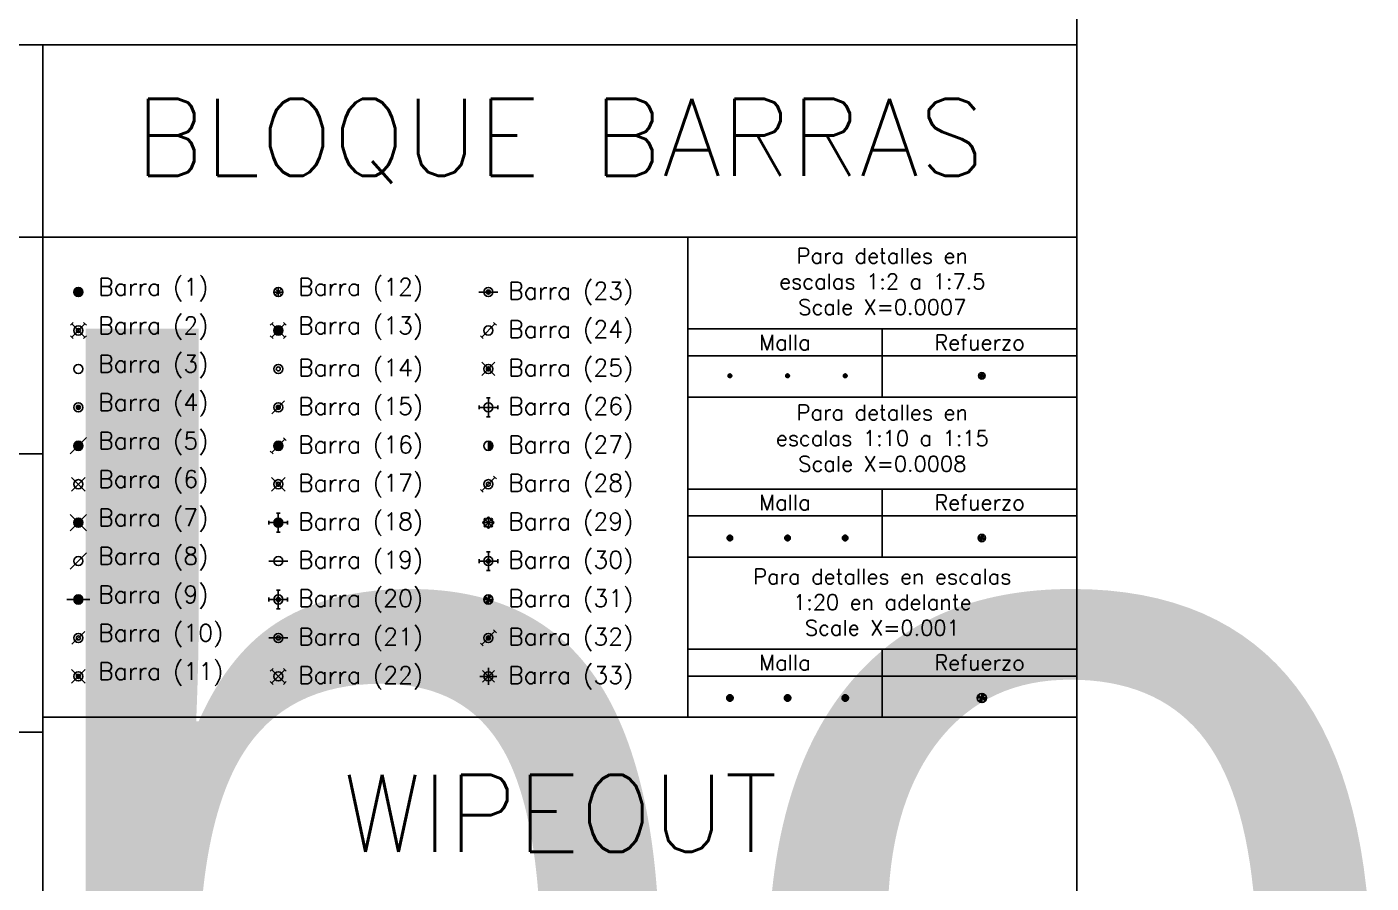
# Model space of a CAD drawing. Header units: millimetres. Extents: x -0.7 to 82.3, y -14.8 to 42.8.
# Drawn here: x 17.405 to 20.903, y 23.757 to 25.985 of the extents above; entities that cross this region are included whole.
import ezdxf
from ezdxf.enums import TextEntityAlignment as Align

# ---------------------------------------------------------------- set-up
doc = ezdxf.new("R2018")
doc.units = ezdxf.units.MM
doc.header["$LTSCALE"] = 0.01
doc.linetypes.add('DASHED2', pattern=[0.375, 0.25, -0.125])
for name, color, linetype in [('FC_BORDES', 4, 'Continuous'), ('FC_COTAS', 1, 'Continuous'), ('FC_HATCH 253', 253, 'Continuous'), ('FC_MALLA', 3, 'DASHED2'), ('FC_R-80', 11, 'Continuous'), ('FC_REFUERZO 2', 1, 'Continuous')]:
    doc.layers.add(name, color=color, linetype=linetype)
doc.styles.add('FC_TEXT1', font='romans.shx')
doc.styles.get("Standard").update_dxf_attribs({"font": 'romans.shx'})

# ---------------------------------------------------------------- blocks, each defined once
blk = doc.blocks.new('*U150')
h = blk.add_hatch(color=0)
h.dxf.hatch_style = 1
edge = h.paths.add_edge_path()
edge.add_arc((0, 0), 0.0119, 0, 360, ccw=False)
at = {"color": 0}
blk.add_circle((0, 0), 0.0119, dxfattribs=at)
blk = doc.blocks.new('*U182')
at = {"color": 0, "ltscale": 0.35}
for p, q in [((0.0172, -0.0172), (-0.0172, 0.0172)), ((0.0172, 0.0172), (-0.0172, -0.0172))]:
    blk.add_line(p, q, dxfattribs=at)
at = {"color": 0, "ltscale": 0.9}
blk.add_line((0.0137, -0.0208), (0.0208, -0.0137), dxfattribs=at)
for points in [[(-0.0208, 0.0137), (-0.0137, 0.0208)], [(0.0208, 0.0137), (0.0137, 0.0208)], [(-0.0137, -0.0208), (-0.0208, -0.0137)]]:
    blk.add_lwpolyline(points, dxfattribs=at)
at = {"color": 0}
for radius in [0.0119, 0.00516]:
    blk.add_circle((0, 0), radius, dxfattribs=at)
blk = doc.blocks.new('*U181')
at = {"color": 0}
blk.add_circle((0, 0), 0.0119, dxfattribs=at)
blk = doc.blocks.new('*U180')
h = blk.add_hatch(color=0)
h.dxf.hatch_style = 1
edge = h.paths.add_edge_path()
edge.add_arc((0, 0), 0.00516, 0, 360)
at = {"color": 0}
for radius in [0.0119, 0.00516]:
    blk.add_circle((0, 0), radius, dxfattribs=at)
blk = doc.blocks.new('*U179')
h = blk.add_hatch(color=0)
h.dxf.hatch_style = 1
edge = h.paths.add_edge_path()
edge.add_arc((0, 0), 0.0119, 0, 360, ccw=False)
at = {"color": 0, "ltscale": 0.6}
blk.add_lwpolyline([(-0.0212, -0.0212), (0.0212, 0.0212)], dxfattribs=at)
at = {"color": 0}
blk.add_circle((0, 0), 0.0119, dxfattribs=at)
blk = doc.blocks.new('*U176')
at = {"color": 0}
for p, q in [((0.0177, -0.0177), (-0.0177, 0.0177)), ((-0.0177, -0.0177), (0.0177, 0.0177))]:
    blk.add_line(p, q, dxfattribs=at)
blk.add_circle((0, 0), 0.0119, dxfattribs=at)
blk = doc.blocks.new('*U178')
h = blk.add_hatch(color=0)
h.dxf.hatch_style = 1
edge = h.paths.add_edge_path()
edge.add_arc((0, 0), 0.0119, 0, 360, ccw=False)
at = {"color": 0, "ltscale": 0.6}
for points in [[(-0.0212, -0.0212), (0.0212, 0.0212)], [(0.0212, -0.0212), (-0.0212, 0.0212)]]:
    blk.add_lwpolyline(points, dxfattribs=at)
at = {"color": 0}
blk.add_circle((0, 0), 0.0119, dxfattribs=at)
blk = doc.blocks.new('*U177')
at = {"color": 0, "ltscale": 0.6}
blk.add_lwpolyline([(-0.0212, -0.0212), (0.0212, 0.0212)], dxfattribs=at)
at = {"color": 0}
blk.add_circle((0, 0), 0.0119, dxfattribs=at)
blk = doc.blocks.new('*U175')
h = blk.add_hatch(color=0)
h.dxf.hatch_style = 1
edge = h.paths.add_edge_path()
edge.add_arc((0, 0), 0.0119, 0, 360)
at = {"color": 0, "ltscale": 0.6}
blk.add_lwpolyline([(-0.03, 0), (0.03, 0)], dxfattribs=at)
at = {"color": 0}
blk.add_circle((0, 0), 0.0119, dxfattribs=at)
blk = doc.blocks.new('*U174')
at = {"color": 0, "ltscale": 0.35}
blk.add_line((0.0166, 0.0166), (-0.0166, -0.0166), dxfattribs=at)
at = {"color": 0}
for radius in [0.0119, 0.00516]:
    blk.add_circle((0, 0), radius, dxfattribs=at)
blk = doc.blocks.new('*U173')
h = blk.add_hatch(color=0)
h.dxf.hatch_style = 1
edge = h.paths.add_edge_path()
edge.add_arc((0, 0), 0.00516, 0, 360)
at = {"color": 0}
for p, q in [((0.0177, -0.0177), (-0.0177, 0.0177)), ((-0.0177, -0.0177), (0.0177, 0.0177))]:
    blk.add_line(p, q, dxfattribs=at)
for radius in [0.0119, 0.00516]:
    blk.add_circle((0, 0), radius, dxfattribs=at)
blk = doc.blocks.new('*U172')
at = {"color": 0, "ltscale": 0.6}
for points in [[(-0.0119, 0), (0.0119, 0)], [(0.0084, -0.0084), (-0.0084, 0.0084)], [(-0.0084, -0.0084), (0.0084, 0.0084)], [(0, 0.0119), (0, -0.0119)]]:
    blk.add_lwpolyline(points, dxfattribs=at)
blk.add_circle((0, 0), 0.0119, dxfattribs=at)
blk = doc.blocks.new('*U171')
h = blk.add_hatch(color=0)
h.dxf.hatch_style = 1
edge = h.paths.add_edge_path()
edge.add_arc((0, 0), 0.0119, 0, 360)
at = {"color": 0, "ltscale": 0.35}
for p, q in [((0.0172, -0.0172), (-0.0172, 0.0172)), ((0.0172, 0.0172), (-0.0172, -0.0172))]:
    blk.add_line(p, q, dxfattribs=at)
at = {"color": 0, "ltscale": 0.9}
for points in [[(-0.0208, 0.0137), (-0.0137, 0.0208)], [(0.0208, 0.0137), (0.0137, 0.0208)], [(-0.0137, -0.0208), (-0.0208, -0.0137)], [(0.0137, -0.0208), (0.0208, -0.0137)]]:
    blk.add_lwpolyline(points, dxfattribs=at)
at = {"color": 0}
blk.add_circle((0, 0), 0.0119, dxfattribs=at)
blk = doc.blocks.new('*U170')
at = {"color": 0}
for radius in [0.0119, 0.00516]:
    blk.add_circle((0, 0), radius, dxfattribs=at)
blk = doc.blocks.new('*U169')
h = blk.add_hatch(color=0)
h.dxf.hatch_style = 1
edge = h.paths.add_edge_path()
edge.add_arc((0, 0), 0.00516, 0, 360)
at = {"color": 0, "ltscale": 0.35}
blk.add_line((0.0166, 0.0166), (-0.0166, -0.0166), dxfattribs=at)
at = {"color": 0}
for radius in [0.0119, 0.00516]:
    blk.add_circle((0, 0), radius, dxfattribs=at)
blk = doc.blocks.new('*U168')
h = blk.add_hatch(color=0)
h.dxf.hatch_style = 1
edge = h.paths.add_edge_path()
edge.add_arc((0, 0), 0.0119, 0, 360)
at = {"color": 0, "ltscale": 0.35}
blk.add_line((0.0172, 0.0172), (-0.0172, -0.0172), dxfattribs=at)
at = {"color": 0, "ltscale": 0.9}
for points in [[(0.0208, 0.0137), (0.0137, 0.0208)], [(-0.0137, -0.0208), (-0.0208, -0.0137)]]:
    blk.add_lwpolyline(points, dxfattribs=at)
at = {"color": 0}
blk.add_circle((0, 0), 0.0119, dxfattribs=at)
blk = doc.blocks.new('*U166')
at = {"color": 0}
for p, q in [((0.0177, -0.0177), (-0.0177, 0.0177)), ((-0.0177, -0.0177), (0.0177, 0.0177))]:
    blk.add_line(p, q, dxfattribs=at)
for radius in [0.0119, 0.00516]:
    blk.add_circle((0, 0), radius, dxfattribs=at)
blk = doc.blocks.new('*U167')
h = blk.add_hatch(color=0)
h.dxf.hatch_style = 1
edge = h.paths.add_edge_path()
edge.add_arc((0, 0), 0.0119, 0, 360)
at = {"color": 0, "ltscale": 0.35}
for p, q in [((0, 0.0244), (0, -0.0244)), ((-0.0244, 0), (0.0244, 0))]:
    blk.add_line(p, q, dxfattribs=at)
at = {"color": 0, "ltscale": 0.9}
for points in [[(-0.0244, 0.005), (-0.0244, -0.005)], [(0.005, 0.0244), (-0.005, 0.0244)], [(0.0244, 0.005), (0.0244, -0.005)], [(0.005, -0.0244), (-0.005, -0.0244)]]:
    blk.add_lwpolyline(points, dxfattribs=at)
at = {"color": 0}
blk.add_circle((0, 0), 0.0119, dxfattribs=at)
blk = doc.blocks.new('*U165')
at = {"color": 0}
blk.add_line((0.025, 0), (-0.025, 0), dxfattribs=at)
blk.add_circle((0, 0), 0.0119, dxfattribs=at)
blk = doc.blocks.new('*U164')
h = blk.add_hatch(color=0)
h.dxf.hatch_style = 1
edge = h.paths.add_edge_path()
edge.add_arc((0, 0), 0.00516, 90, 450, ccw=False)
at = {"color": 0, "ltscale": 0.35}
for p, q in [((0, 0.0244), (0, -0.0244)), ((-0.0244, 0), (0.0244, 0))]:
    blk.add_line(p, q, dxfattribs=at)
at = {"color": 0, "ltscale": 0.9}
for points in [[(-0.0244, 0.005), (-0.0244, -0.005)], [(0.005, 0.0244), (-0.005, 0.0244)], [(0.0244, 0.005), (0.0244, -0.005)], [(0.005, -0.0244), (-0.005, -0.0244)]]:
    blk.add_lwpolyline(points, dxfattribs=at)
at = {"color": 0}
for radius in [0.0119, 0.00516]:
    blk.add_circle((0, 0), radius, dxfattribs=at)
blk = doc.blocks.new('*U163')
at = {"color": 0}
blk.add_line((0.025, 0), (-0.025, 0), dxfattribs=at)
for radius in [0.0119, 0.00516]:
    blk.add_circle((0, 0), radius, dxfattribs=at)
blk = doc.blocks.new('*U162')
at = {"color": 0, "ltscale": 0.35}
for p, q in [((0.0172, -0.0172), (-0.0172, 0.0172)), ((0.0172, 0.0172), (-0.0172, -0.0172))]:
    blk.add_line(p, q, dxfattribs=at)
at = {"color": 0, "ltscale": 0.9}
for points in [[(-0.0208, 0.0137), (-0.0137, 0.0208)], [(0.0208, 0.0137), (0.0137, 0.0208)], [(-0.0137, -0.0208), (-0.0208, -0.0137)], [(0.0137, -0.0208), (0.0208, -0.0137)]]:
    blk.add_lwpolyline(points, dxfattribs=at)
at = {"color": 0}
blk.add_circle((0, 0), 0.0119, dxfattribs=at)
blk = doc.blocks.new('*U160')
h = blk.add_hatch(color=0)
h.dxf.hatch_style = 1
edge = h.paths.add_edge_path()
edge.add_arc((0, 0), 0.00516, 0, 360)
at = {"color": 0}
blk.add_line((0.025, 0), (-0.025, 0), dxfattribs=at)
for radius in [0.0119, 0.00516]:
    blk.add_circle((0, 0), radius, dxfattribs=at)
blk = doc.blocks.new('*U161')
at = {"color": 0, "ltscale": 0.35}
blk.add_line((0.0172, 0.0172), (-0.0172, -0.0172), dxfattribs=at)
at = {"color": 0, "ltscale": 0.9}
for points in [[(0.0208, 0.0137), (0.0137, 0.0208)], [(-0.0137, -0.0208), (-0.0208, -0.0137)]]:
    blk.add_lwpolyline(points, dxfattribs=at)
at = {"color": 0}
blk.add_circle((0, 0), 0.0119, dxfattribs=at)
blk = doc.blocks.new('*U159')
h = blk.add_hatch(color=0)
h.dxf.hatch_style = 1
edge = h.paths.add_edge_path()
edge.add_arc((0, 0), 0.00516, 90, 450, ccw=False)
at = {"color": 0, "ltscale": 0.35}
for p, q in [((0.0172, -0.0172), (-0.0172, 0.0172)), ((0.0172, 0.0172), (-0.0172, -0.0172))]:
    blk.add_line(p, q, dxfattribs=at)
at = {"color": 0}
for radius in [0.0119, 0.00516]:
    blk.add_circle((0, 0), radius, dxfattribs=at)
blk = doc.blocks.new('*U158')
at = {"color": 0, "ltscale": 0.35}
for p, q in [((-0.0244, 0), (0.0244, 0)), ((0, 0.0244), (0, -0.0244))]:
    blk.add_line(p, q, dxfattribs=at)
at = {"color": 0, "ltscale": 0.9}
for points in [[(-0.0244, 0.005), (-0.0244, -0.005)], [(0.005, 0.0244), (-0.005, 0.0244)], [(0.0244, 0.005), (0.0244, -0.005)], [(0.005, -0.0244), (-0.005, -0.0244)]]:
    blk.add_lwpolyline(points, dxfattribs=at)
at = {"color": 0}
blk.add_circle((0, 0), 0.0119, dxfattribs=at)
blk = doc.blocks.new('*U157')
h = blk.add_hatch(color=0)
h.dxf.hatch_style = 1
h.paths.add_polyline_path([(0, 0.0119), (0, -0.0119, 0.414214), (0.0119, 0, 0.414214)])
at = {"color": 0}
blk.add_lwpolyline([(0, 0.0119), (0, -0.0119)], dxfattribs=at)
blk.add_circle((0, 0), 0.0119, dxfattribs=at)
blk = doc.blocks.new('*U156')
at = {"color": 0, "ltscale": 0.35}
blk.add_line((0.0172, 0.0172), (-0.0172, -0.0172), dxfattribs=at)
at = {"color": 0, "ltscale": 0.9}
for points in [[(0.0208, 0.0137), (0.0137, 0.0208)], [(-0.0137, -0.0208), (-0.0208, -0.0137)]]:
    blk.add_lwpolyline(points, dxfattribs=at)
at = {"color": 0}
for radius in [0.0119, 0.00516]:
    blk.add_circle((0, 0), radius, dxfattribs=at)
blk = doc.blocks.new('*U154')
at = {"ltscale": 0.6}
h = blk.add_hatch(color=0, dxfattribs=at)
h.dxf.hatch_style = 1
edge = h.paths.add_edge_path()
edge.add_arc((-0.0119, 0), 0.0025, 0, 360)
h = blk.add_hatch(color=0, dxfattribs=at)
h.dxf.hatch_style = 1
edge = h.paths.add_edge_path()
edge.add_arc((-0.0084, 0.0084), 0.0025, 0, 360)
h = blk.add_hatch(color=0, dxfattribs=at)
h.dxf.hatch_style = 1
edge = h.paths.add_edge_path()
edge.add_arc((0, 0.0119), 0.0025, 0, 360)
h = blk.add_hatch(color=0, dxfattribs=at)
h.dxf.hatch_style = 1
edge = h.paths.add_edge_path()
edge.add_arc((0, 0), 0.0025, 0, 360)
h = blk.add_hatch(color=0, dxfattribs=at)
h.dxf.hatch_style = 1
edge = h.paths.add_edge_path()
edge.add_arc((0.0084, 0.0084), 0.0025, 0, 360)
h = blk.add_hatch(color=0, dxfattribs=at)
h.dxf.hatch_style = 1
edge = h.paths.add_edge_path()
edge.add_arc((0.0119, 0), 0.0025, 0, 360)
h = blk.add_hatch(color=0, dxfattribs=at)
h.dxf.hatch_style = 1
edge = h.paths.add_edge_path()
edge.add_arc((-0.0084, -0.0084), 0.0025, 0, 360)
h = blk.add_hatch(color=0, dxfattribs=at)
h.dxf.hatch_style = 1
edge = h.paths.add_edge_path()
edge.add_arc((0, -0.0119), 0.0025, 0, 360)
h = blk.add_hatch(color=0, dxfattribs=at)
h.dxf.hatch_style = 1
edge = h.paths.add_edge_path()
edge.add_arc((0.0084, -0.0084), 0.0025, 0, 360)
at = {"color": 0, "ltscale": 0.6}
for points in [[(-0.0119, 0), (0.0119, 0)], [(0.0084, -0.0084), (-0.0084, 0.0084)], [(-0.0084, -0.0084), (0.0084, 0.0084)], [(0, 0.0119), (0, -0.0119)]]:
    blk.add_lwpolyline(points, dxfattribs=at)
for centre, radius in [((-0.0119, 0), 0.0025), ((0, 0), 0.0119), ((-0.0084, 0.0084), 0.0025), ((0, 0.0119), 0.0025), ((0, 0), 0.0025), ((0.0084, 0.0084), 0.0025), ((0.0119, 0), 0.0025), ((-0.0084, -0.0084), 0.0025), ((0, -0.0119), 0.0025), ((0.0084, -0.0084), 0.0025)]:
    blk.add_circle(centre, radius, dxfattribs=at)
blk = doc.blocks.new('*U155')
at = {"color": 0, "ltscale": 0.35}
for p, q in [((0, 0.0244), (0, -0.0244)), ((-0.0244, 0), (0.0244, 0))]:
    blk.add_line(p, q, dxfattribs=at)
at = {"color": 0, "ltscale": 0.9}
for points in [[(-0.0244, 0.005), (-0.0244, -0.005)], [(0.005, 0.0244), (-0.005, 0.0244)], [(0.0244, 0.005), (0.0244, -0.005)], [(0.005, -0.0244), (-0.005, -0.0244)]]:
    blk.add_lwpolyline(points, dxfattribs=at)
at = {"color": 0}
for radius in [0.0119, 0.00516]:
    blk.add_circle((0, 0), radius, dxfattribs=at)
blk = doc.blocks.new('*U153')
at = {"layer": 'FC_HATCH 253', "ltscale": 0.6}
h = blk.add_hatch(color=256, dxfattribs=at)
h.dxf.hatch_style = 1
h.paths.add_polyline_path([(-0.0084, 0.0084, 0.198912), (-0.0119, 0), (0, 0)])
h.paths.add_polyline_path([(0.0119, 0), (0, 0), (0.0084, -0.0084, 0.198912)])
h.paths.add_polyline_path([(0.0084, 0.0084, 0.198912), (0, 0.0119), (0, 0)])
h.paths.add_polyline_path([(0, 0), (-0.0084, -0.0084, 0.198912), (0, -0.0119)])
at = {"color": 0, "ltscale": 0.6}
for points in [[(-0.0119, 0), (0.0119, 0)], [(0.0084, -0.0084), (-0.0084, 0.0084)], [(-0.0084, -0.0084), (0.0084, 0.0084)], [(0, 0.0119), (0, -0.0119)]]:
    blk.add_lwpolyline(points, dxfattribs=at)
blk.add_circle((0, 0), 0.0119, dxfattribs=at)
blk = doc.blocks.new('*U152')
h = blk.add_hatch(color=0)
h.dxf.hatch_style = 1
edge = h.paths.add_edge_path()
edge.add_arc((0, 0), 0.00516, 90, 450, ccw=False)
at = {"color": 0, "ltscale": 0.35}
blk.add_line((0.0172, 0.0172), (-0.0172, -0.0172), dxfattribs=at)
at = {"color": 0, "ltscale": 0.9}
for points in [[(0.0208, 0.0137), (0.0137, 0.0208)], [(-0.0137, -0.0208), (-0.0208, -0.0137)]]:
    blk.add_lwpolyline(points, dxfattribs=at)
at = {"color": 0}
for radius in [0.0119, 0.00516]:
    blk.add_circle((0, 0), radius, dxfattribs=at)
blk = doc.blocks.new('*U151')
at = {"color": 0}
for p, q in [((0.0155, -0.0155), (-0.0155, 0.0155)), ((-0.0155, -0.0155), (0.0155, 0.0155))]:
    blk.add_line(p, q, dxfattribs=at)
for points in [[(0, 0.022), (0, -0.022)], [(0.022, 0), (-0.022, 0)]]:
    blk.add_lwpolyline(points, dxfattribs=at)
blk.add_circle((0, 0), 0.0119, dxfattribs=at)
blk = doc.blocks.new('*U46')
h = blk.add_hatch(color=0)
h.dxf.hatch_style = 1
edge = h.paths.add_edge_path()
edge.add_arc((0, 0), 0.00478, 0, 360, ccw=False)
at = {"color": 0}
blk.add_circle((0, 0), 0.00478, dxfattribs=at)
blk = doc.blocks.new('*U47')
at = {"layer": 'FC_MALLA', "color": 0, "linetype": 'ByBlock', "lineweight": -2, "transparency": 16777216}
for p in [(0, 0), (0.15, 0), (0.3, 0)]:
    blk.add_blockref('*U46', p, dxfattribs=at)
blk = doc.blocks.new('*U48')
h = blk.add_hatch(color=0)
h.dxf.hatch_style = 1
edge = h.paths.add_edge_path()
edge.add_arc((0, 0), 0.00717, 0, 360, ccw=False)
at = {"color": 0}
blk.add_circle((0, 0), 0.00717, dxfattribs=at)
blk = doc.blocks.new('*U49')
at = {"layer": 'FC_MALLA', "color": 0, "linetype": 'ByBlock', "lineweight": -2, "transparency": 16777216}
for p in [(0, 0), (0.15, 0), (0.3, 0)]:
    blk.add_blockref('*U48', p, dxfattribs=at)
blk = doc.blocks.new('*U50')
h = blk.add_hatch(color=0)
h.dxf.hatch_style = 1
edge = h.paths.add_edge_path()
edge.add_arc((0, 0), 0.00836, 0, 360, ccw=False)
at = {"color": 0}
blk.add_circle((0, 0), 0.00836, dxfattribs=at)
blk = doc.blocks.new('*U51')
at = {"layer": 'FC_MALLA', "color": 0, "linetype": 'ByBlock', "lineweight": -2, "transparency": 16777216}
for p in [(0, 0), (0.15, 0), (0.3, 0)]:
    blk.add_blockref('*U50', p, dxfattribs=at)
blk = doc.blocks.new('*U65')
at = {"layer": 'FC_R-80', "lineweight": 30, "flags": 104}
blk.add_attdef('DIRECCIÓN', text='', height=0.002, dxfattribs=at).set_placement((0.000002, 0.002353, 0), align=Align.MIDDLE_CENTER)

msp = doc.modelspace()

# ---------------------------------------------------------------- linework, layer by layer
at = {"layer": 'FC_BORDES', "ltscale": 1.5}
msp.add_lwpolyline([(0, 42.7823), (20.1371, 42.7823), (20.1371, 0), (0, 0)], close=True, dxfattribs=at)
for points in [[(9.3753, 25.9381), (20.1371, 25.9381)], [(17.4466, 25.9381), (17.4466, 21.2725)], [(9.3753, 25.4381), (20.1371, 25.4381)], [(19.1244, 25.4381), (19.1244, 24.1884)], [(19.1244, 25.1989), (20.1371, 25.1989)], [(19.6308, 25.1989), (19.6308, 25.0215)], [(19.1244, 25.1289), (20.1371, 25.1289)], [(19.1244, 25.0215), (20.1371, 25.0215)], [(14.5573, 24.8742), (17.4466, 24.8742)], [(19.1244, 24.7824), (20.1371, 24.7824)], [(19.6308, 24.7824), (19.6308, 24.605)], [(19.1244, 24.7124), (20.1371, 24.7124)], [(19.1244, 24.605), (20.1371, 24.605)], [(19.1244, 24.3658), (20.1371, 24.3658)], [(19.6308, 24.3658), (19.6308, 24.1884)], [(19.1244, 24.2958), (20.1371, 24.2958)], [(17.4466, 24.1884), (20.1371, 24.1884)], [(14.5573, 24.1496), (17.4466, 24.1496)]]:
    msp.add_lwpolyline(points, dxfattribs=at)

# ---------------------------------------------------------------- block references
at = {"layer": 'FC_COTAS'}
ref = msp.add_blockref('*U65', (13.2435, 24.8317), dxfattribs=dict(at, xscale=100, yscale=100, zscale=100))
lines = msp.add_mtext('Sube', dxfattribs={"layer": 'FC_R-80', "insert": (13.2437, 25.067, 0), "char_height": 2.5, "attachment_point": 1})
ref.add_attrib('DIRECCIÓN', '', (13.2437, 25.067, 0), dxfattribs={"flags": 104}).embed_mtext(lines)
at = {"layer": 'FC_MALLA', "color": 1}
for name, p in [('*U47', (19.2342, 25.077)), ('*U49', (19.2342, 24.6549)), ('*U51', (19.2342, 24.2387))]:
    msp.add_blockref(name, p, dxfattribs=at)
at = {"layer": 'FC_REFUERZO 2', "ltscale": 0.9}
for name, p in [('*U150', (17.5388, 25.2949)), ('*U172', (18.059, 25.2949)), ('*U160', (18.6057, 25.2949)), ('*U182', (17.5388, 25.1949)), ('*U171', (18.059, 25.1949)), ('*U161', (18.6057, 25.1949)), ('*U181', (17.5388, 25.0949)), ('*U170', (18.059, 25.0949)), ('*U159', (18.6057, 25.0949)), ('*U169', (18.059, 24.9949)), ('*U158', (18.6057, 24.9949)), ('*U180', (17.5388, 24.9949)), ('*U179', (17.5388, 24.8949)), ('*U168', (18.059, 24.8949)), ('*U157', (18.6057, 24.8949)), ('*U176', (17.5388, 24.7949)), ('*U166', (18.059, 24.7949)), ('*U156', (18.6057, 24.7949)), ('*U178', (17.5388, 24.6949)), ('*U167', (18.059, 24.6949)), ('*U154', (18.6057, 24.6949)), ('*U177', (17.5388, 24.5949)), ('*U165', (18.059, 24.5949)), ('*U155', (18.6057, 24.5949)), ('*U175', (17.5388, 24.4949)), ('*U164', (18.059, 24.4949)), ('*U153', (18.6057, 24.4949)), ('*U152', (18.6057, 24.3949)), ('*U174', (17.5388, 24.3949)), ('*U163', (18.059, 24.3949)), ('*U173', (17.5388, 24.2949)), ('*U162', (18.059, 24.2949)), ('*U151', (18.6057, 24.2949)), ('*U153', (19.8898, 24.2387))]:
    msp.add_blockref(name, p, dxfattribs=at)
for p, xscale, yscale, zscale in [((19.8898, 25.077), 0.7, 0.7, 0.7), ((19.8898, 24.6549), 0.8, 0.8, 0.8)]:
    msp.add_blockref('*U153', p, dxfattribs=dict(at, xscale=xscale, yscale=yscale, zscale=zscale))

# ---------------------------------------------------------------- texts
at = {"layer": 'FC_R-80', "insert": (18.7919, 25.6881), "char_height": 0.2, "attachment_point": 5, "style": 'FC_TEXT1'}
msp.add_mtext('BLOQUE BARRAS', dxfattribs=at)
at = {"layer": 'FC_R-80', "style": 'FC_TEXT1'}
for s, insert, char_height, width, attachment_point in [('Para detalles en escalas 1:2 a 1:7.5\\PScale X=0.0007', (19.6308, 25.3225), 0.04, 0.619448, 5), ('Barra (1)', (17.5903, 25.2707), 0.045, 0.335375, 7), ('Barra (12)', (18.1104, 25.2707), 0.045, 0.380029, 7), ('Barra (23)', (18.6572, 25.2607), 0.045, 0.387036, 7), ('Barra (2)', (17.5903, 25.1707), 0.045, 0.335375, 7), ('Barra (13)', (18.1104, 25.1707), 0.045, 0.387036, 7), ('Barra (24)', (18.6572, 25.1607), 0.045, 0.380029, 7), ('Malla', (19.3776, 25.1639), 0.04, 0.165689, 5), ('Refuerzo', (19.8839, 25.1639), 0.04, 0.255638, 5), ('Barra (3)', (17.5903, 25.0707), 0.045, 0.335375, 7), ('Barra (14)', (18.1104, 25.0607), 0.045, 0.380029, 7), ('Barra (25)', (18.6572, 25.0607), 0.045, 0.387036, 7), ('Barra (4)', (17.5903, 24.9707), 0.045, 0.335375, 7), ('Barra (15)', (18.1104, 24.9607), 0.045, 0.387036, 7), ('Barra (26)', (18.6572, 24.9607), 0.045, 0.380029, 7), ('Para detalles en escalas 1:10 a 1:15\\PScale X=0.0008', (19.6308, 24.9147), 0.04, 0.666843, 5), ('Barra (5)', (17.5903, 24.8707), 0.045, 0.335375, 7), ('Barra (16)', (18.1104, 24.8607), 0.045, 0.380029, 7), ('Barra (27)', (18.6572, 24.8607), 0.045, 0.387036, 7), ('Barra (6)', (17.5903, 24.7707), 0.045, 0.335375, 7), ('Barra (17)', (18.1104, 24.7607), 0.045, 0.387036, 7), ('Barra (28)', (18.6572, 24.7607), 0.045, 0.380029, 7), ('Malla', (19.3776, 24.7474), 0.04, 0.165689, 5), ('Refuerzo', (19.8839, 24.7474), 0.04, 0.255638, 5), ('Barra (7)', (17.5903, 24.6707), 0.045, 0.335375, 7), ('Barra (18)', (18.1104, 24.6607), 0.045, 0.380029, 7), ('Barra (29)', (18.6572, 24.6607), 0.045, 0.387036, 7), ('Barra (8)', (17.5903, 24.5707), 0.045, 0.335375, 7), ('Barra (19)', (18.1104, 24.5607), 0.045, 0.387036, 7), ('Barra (30)', (18.6572, 24.5607), 0.045, 0.380029, 7), ('Para detalles en escalas 1:20 en adelante\\PScale X=0.001', (19.6308, 24.4879), 0.04, 0.830434, 5), ('Barra (9)', (17.5903, 24.4707), 0.045, 0.335375, 7), ('Barra (20)', (18.1104, 24.4607), 0.045, 0.380029, 7), ('Barra (31)', (18.6572, 24.4607), 0.045, 0.387036, 7), ('Barra (10)', (17.5903, 24.3707), 0.045, 0.380029, 7), ('Barra (21)', (18.1104, 24.3607), 0.045, 0.387036, 7), ('Barra (32)', (18.6572, 24.3607), 0.045, 0.380029, 7), ('Malla', (19.3776, 24.3308), 0.04, 0.165689, 5), ('Refuerzo', (19.8839, 24.3308), 0.04, 0.255638, 5), ('Barra (11)', (17.5903, 24.2707), 0.045, 0.387036, 7), ('Barra (22)', (18.1104, 24.2607), 0.045, 0.380029, 7), ('Barra (33)', (18.6572, 24.2607), 0.045, 0.387036, 7), ('WIPEOUT', (18.7919, 23.9384), 0.2, 1.249619, 5)]:
    msp.add_mtext(s, dxfattribs=dict(at, insert=insert, char_height=char_height, width=width, attachment_point=attachment_point))

doc.saveas('drawing.dxf')
